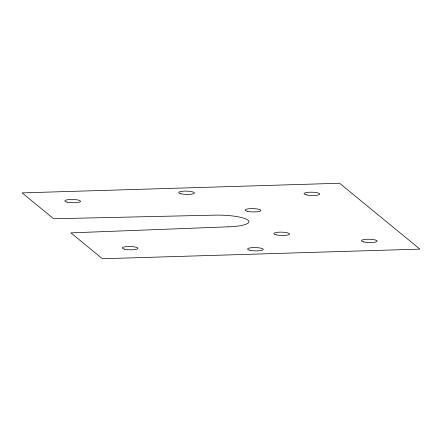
<?xml version="1.0" encoding="UTF-8"?>
<svg xmlns="http://www.w3.org/2000/svg" width="442" height="442" viewBox="0 0 442 442"><rect width="100%" height="100%" fill="white"/><g stroke="black" fill="none" stroke-linecap="round" stroke-linejoin="round"><path stroke-width="0.66" d="M228.116 226.834L70.88 232.873L102.445 258.747L419.9 249.117L339.555 183.253L22.1 192.883L53.664 218.757L213.884 215.166A27.896 5.845 1.5 0 1 247.962 220.182A27.896 5.845 1.5 0 1 228.116 226.834M124.517 249.172A7.873 1.652 1.5 0 0 137.7 248.774A7.873 1.652 1.5 0 0 128.097 246.503A7.873 1.652 1.5 0 0 124.517 249.172M67.129 202.127A7.873 1.652 1.5 0 0 80.311 201.729A7.873 1.652 1.5 0 0 70.709 199.458A7.873 1.652 1.5 0 0 67.129 202.127M180.982 193.795A7.873 1.652 1.5 0 0 194.16 193.397A7.873 1.652 1.5 0 0 184.557 191.126A7.873 1.652 1.5 0 0 180.982 193.795M306.306 194.872A7.873 1.652 1.5 0 0 319.489 194.474A7.873 1.652 1.5 0 0 309.886 192.204A7.873 1.652 1.5 0 0 306.306 194.872M363.7 241.918A7.873 1.652 1.5 0 0 376.877 241.52A7.873 1.652 1.5 0 0 367.274 239.249A7.873 1.652 1.5 0 0 363.7 241.918M249.846 250.249A7.873 1.652 1.5 0 0 263.029 249.852A7.873 1.652 1.5 0 0 253.426 247.581A7.873 1.652 1.5 0 0 249.846 250.249M276.117 234.818A7.873 1.652 1.5 0 0 289.3 234.42A7.873 1.652 1.5 0 0 279.698 232.149A7.873 1.652 1.5 0 0 276.117 234.818M247.421 211.293A7.873 1.652 1.5 0 0 260.603 210.895A7.873 1.652 1.5 0 0 251.001 208.624A7.873 1.652 1.5 0 0 247.421 211.293"/></g></svg>
